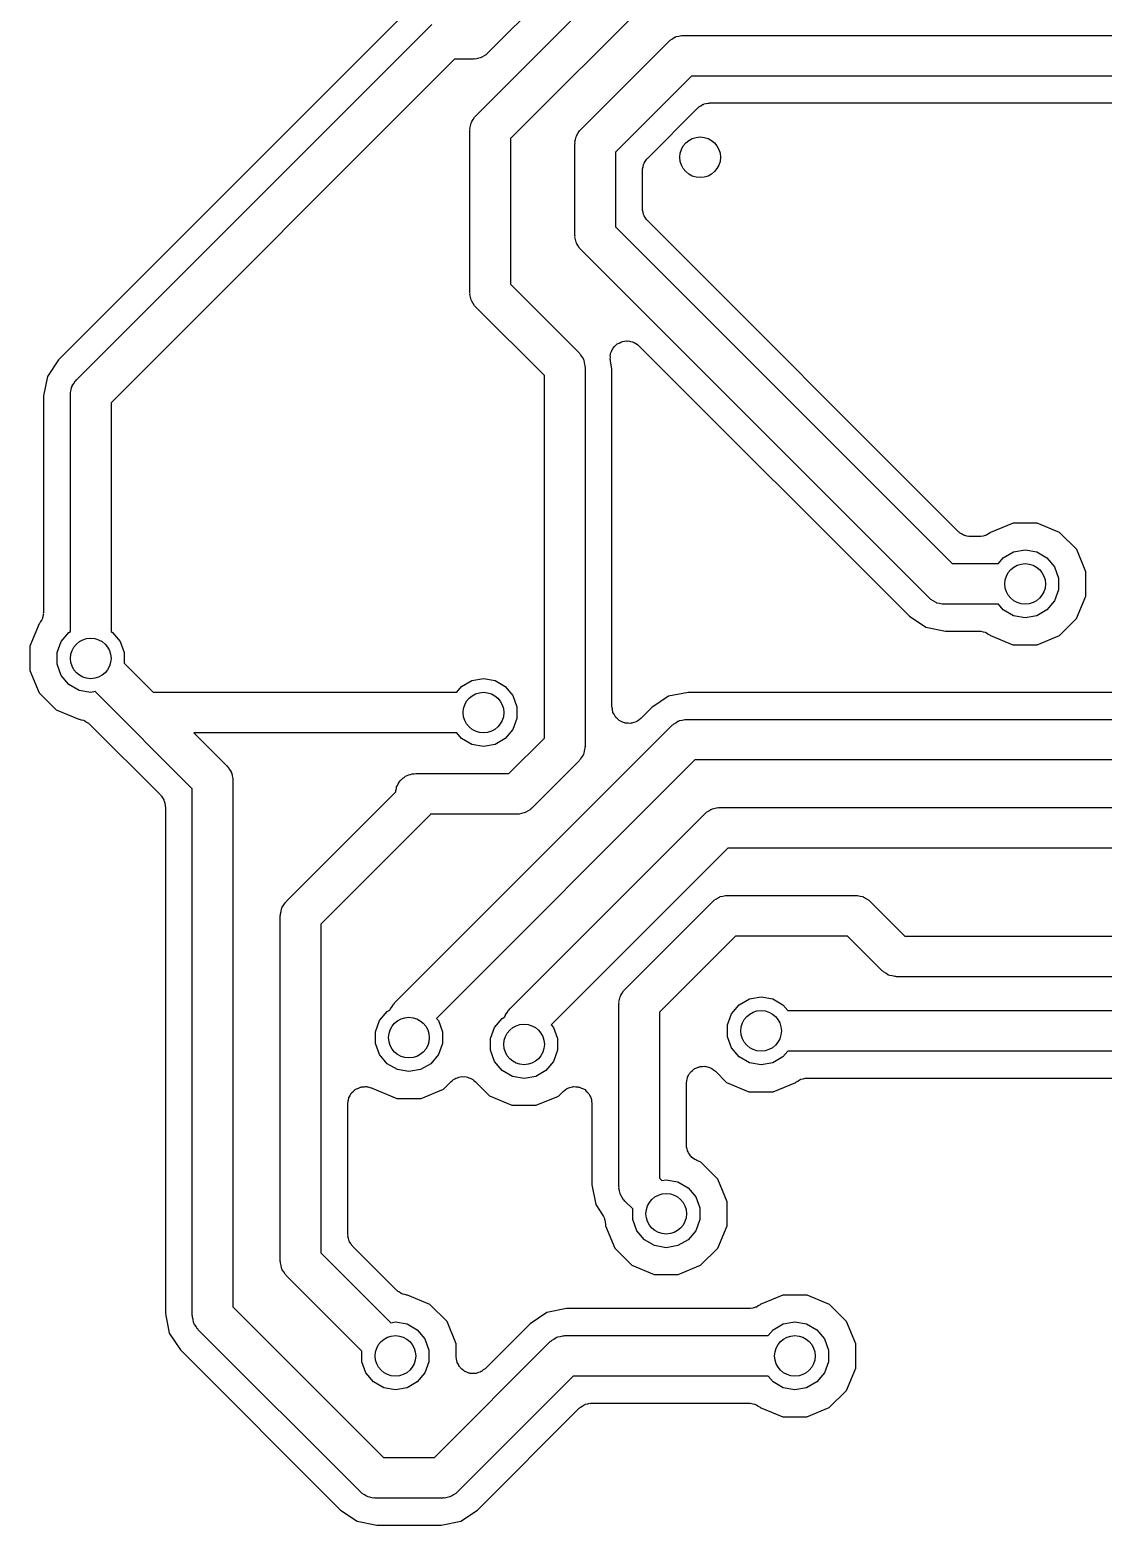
# Model space of a CAD drawing. Extents: x 76 to 124, y -113.7 to -66.
# Drawn here: x 93.65 to 101.58, y -87.15 to -76.11 of the extents above; entities that cross this region are included whole.
import ezdxf

# ---------------------------------------------------------------- set-up
doc = ezdxf.new("R2010")
doc.units = 0
doc.header["$MEASUREMENT"] = 0
doc.layers.add('BLACK', color=7, linetype='CONTINUOUS')

msp = doc.modelspace()

# ---------------------------------------------------------------- linework, layer by layer
at = {"layer": 'Black'}
for p, q in [((98.1061, -75.2061), (97.0311, -76.2811)), ((96.9439, -76.7439), (98.1939, -75.4939)), ((98.4061, -75.7061), (97.2, -76.9121)), ((96.4782, -75.9282), (93.8619, -78.5445)), ((93.9939, -78.6939), (96.6189, -76.0689)), ((98.3956, -76.1753), (98.4116, -76.1641)), ((98.4116, -76.1641), (98.418, -76.1623)), ((98.418, -76.1623), (98.4237, -76.159)), ((98.4237, -76.159), (98.443, -76.1556)), ((98.443, -76.1556), (98.4619, -76.1506)), ((98.4619, -76.1506), (98.4685, -76.1511)), ((98.4685, -76.1511), (98.475, -76.15)), ((98.475, -76.15), (102.05, -76.15)), ((97.0311, -76.2811), (97.0257, -76.2849)), ((97.7189, -76.8439), (98.3689, -76.1939)), ((98.3689, -76.1939), (98.3743, -76.1901)), ((98.3743, -76.1901), (98.3786, -76.1851)), ((98.3786, -76.1851), (98.3956, -76.1753)), ((96.7871, -76.325), (94.25, -78.8621)), ((96.925, -76.325), (96.7871, -76.325)), ((96.9315, -76.3239), (96.925, -76.325)), ((96.9381, -76.3244), (96.9315, -76.3239)), ((96.957, -76.3194), (96.9381, -76.3244)), ((96.9763, -76.316), (96.957, -76.3194)), ((96.982, -76.3127), (96.9763, -76.316)), ((96.9884, -76.3109), (96.982, -76.3127)), ((97.0044, -76.2997), (96.9884, -76.3109)), ((97.0214, -76.2899), (97.0044, -76.2997)), ((97.0257, -76.2849), (97.0214, -76.2899)), ((98.5371, -76.45), (97.975, -77.0121)), ((101.988, -76.45), (98.5371, -76.45)), ((98.2106, -77.058), (98.5829, -76.6856)), ((98.5829, -76.6856), (98.5875, -76.6825)), ((98.5875, -76.6825), (98.591, -76.6782)), ((98.591, -76.6782), (98.6051, -76.6701)), ((98.6051, -76.6701), (98.6185, -76.6607)), ((98.6185, -76.6607), (98.6238, -76.6593)), ((98.6238, -76.6593), (98.6286, -76.6565)), ((98.6286, -76.6565), (98.6447, -76.6537)), ((98.6447, -76.6537), (98.6604, -76.6495)), ((98.6604, -76.6495), (98.6659, -76.65)), ((98.6659, -76.65), (98.6713, -76.649)), ((98.6713, -76.649), (101.854, -76.649)), ((96.9006, -76.8369), (96.9056, -76.818)), ((96.9056, -76.818), (96.909, -76.7987)), ((96.909, -76.7987), (96.9123, -76.793)), ((96.9123, -76.793), (96.9141, -76.7866)), ((96.9141, -76.7866), (96.9253, -76.7706)), ((96.9253, -76.7706), (96.9351, -76.7536)), ((96.9351, -76.7536), (96.9401, -76.7493)), ((96.9401, -76.7493), (96.9439, -76.7439)), ((96.9, -76.85), (96.9011, -76.8435)), ((96.9, -78.05), (96.9, -76.85)), ((96.9011, -76.8435), (96.9006, -76.8369)), ((97.2, -76.9121), (97.2, -77.9879)), ((97.675, -76.95), (97.6761, -76.9435)), ((97.6756, -76.9369), (97.6806, -76.918)), ((97.6761, -76.9435), (97.6756, -76.9369)), ((97.6806, -76.918), (97.684, -76.8987)), ((97.684, -76.8987), (97.6873, -76.893)), ((97.6873, -76.893), (97.6891, -76.8866)), ((97.6891, -76.8866), (97.7003, -76.8706)), ((97.7003, -76.8706), (97.7101, -76.8536)), ((97.7101, -76.8536), (97.7151, -76.8493)), ((97.7151, -76.8493), (97.7189, -76.8439)), ((97.675, -77.625), (97.675, -76.95)), ((97.975, -77.0121), (97.975, -77.5629)), ((98.174, -77.1463), (98.175, -77.1409)), ((98.174, -77.4287), (98.174, -77.1463)), ((98.1745, -77.1354), (98.1787, -77.1197)), ((98.175, -77.1409), (98.1745, -77.1354)), ((98.1787, -77.1197), (98.1815, -77.1036)), ((98.1815, -77.1036), (98.1843, -77.0988)), ((98.1843, -77.0988), (98.1857, -77.0935)), ((98.1857, -77.0935), (98.1951, -77.0801)), ((98.1951, -77.0801), (98.2032, -77.066)), ((98.2032, -77.066), (98.2075, -77.0625)), ((98.2075, -77.0625), (98.2106, -77.058)), ((98.175, -77.4341), (98.174, -77.4287)), ((98.1745, -77.4396), (98.175, -77.4341)), ((98.1787, -77.4553), (98.1745, -77.4396)), ((98.1815, -77.4714), (98.1787, -77.4553)), ((98.1843, -77.4762), (98.1815, -77.4714)), ((98.1857, -77.4815), (98.1843, -77.4762)), ((98.1951, -77.4949), (98.1857, -77.4815)), ((98.2032, -77.509), (98.1951, -77.4949)), ((97.975, -77.5629), (100.462, -80.05)), ((98.2075, -77.5125), (98.2032, -77.509)), ((98.2106, -77.5171), (98.2075, -77.5125)), ((100.508, -79.8144), (98.2106, -77.5171)), ((97.6761, -77.6315), (97.675, -77.625)), ((97.6756, -77.6381), (97.6761, -77.6315)), ((97.6806, -77.657), (97.6756, -77.6381)), ((97.684, -77.6763), (97.6806, -77.657)), ((97.6873, -77.682), (97.684, -77.6763)), ((97.6891, -77.6884), (97.6873, -77.682)), ((97.7003, -77.7044), (97.6891, -77.6884)), ((97.7101, -77.7214), (97.7003, -77.7044)), ((97.7151, -77.7257), (97.7101, -77.7214)), ((97.7189, -77.7311), (97.7151, -77.7257)), ((100.294, -80.3061), (97.7189, -77.7311)), ((97.2, -77.9879), (97.7061, -78.4939)), ((96.9011, -78.0565), (96.9, -78.05)), ((96.9006, -78.0631), (96.9011, -78.0565)), ((96.9056, -78.082), (96.9006, -78.0631)), ((96.909, -78.1013), (96.9056, -78.082)), ((96.9123, -78.107), (96.909, -78.1013)), ((96.9141, -78.1134), (96.9123, -78.107)), ((96.9253, -78.1294), (96.9141, -78.1134)), ((96.9351, -78.1464), (96.9253, -78.1294)), ((96.9401, -78.1507), (96.9351, -78.1464)), ((96.9439, -78.1561), (96.9401, -78.1507)), ((97.45, -78.6621), (96.9439, -78.1561)), ((97.9394, -78.4982), (97.9458, -78.4846)), ((97.9458, -78.4846), (97.9506, -78.4704)), ((97.9506, -78.4704), (97.9549, -78.465)), ((97.9549, -78.465), (97.9578, -78.4588)), ((97.9578, -78.4588), (97.9684, -78.4482)), ((97.9684, -78.4482), (97.9778, -78.4365)), ((97.9778, -78.4365), (97.9836, -78.433)), ((97.9836, -78.433), (97.9885, -78.4281)), ((97.9885, -78.4281), (98.0021, -78.4218)), ((98.0021, -78.4218), (98.0149, -78.414)), ((98.0149, -78.414), (98.0216, -78.4127)), ((98.0216, -78.4127), (98.0278, -78.4098)), ((98.0278, -78.4098), (98.0428, -78.4085)), ((98.0428, -78.4085), (98.0575, -78.4055)), ((98.0575, -78.4055), (98.0642, -78.4066)), ((98.0642, -78.4066), (98.0711, -78.406)), ((98.0711, -78.406), (98.0856, -78.4099)), ((98.0856, -78.4099), (98.1004, -78.4122)), ((98.1004, -78.4122), (98.1064, -78.4155)), ((98.1064, -78.4155), (98.113, -78.4172)), ((98.113, -78.4172), (98.1253, -78.4258)), ((98.1253, -78.4258), (98.1384, -78.433)), ((98.1384, -78.433), (98.1429, -78.4382)), ((98.1429, -78.4382), (98.1486, -78.4421)), ((98.1486, -78.4421), (100.145, -80.4381)), ((93.8619, -78.5445), (93.7798, -78.6674)), ((97.7061, -78.4939), (97.7099, -78.4993)), ((97.7099, -78.4993), (97.7149, -78.5036)), ((97.7149, -78.5036), (97.7247, -78.5206)), ((97.7247, -78.5206), (97.7359, -78.5366)), ((97.7359, -78.5366), (97.7377, -78.543)), ((97.7377, -78.543), (97.741, -78.5487)), ((97.741, -78.5487), (97.7444, -78.568)), ((97.7444, -78.568), (97.7494, -78.5869)), ((97.7494, -78.5869), (97.7489, -78.5935)), ((97.7489, -78.5935), (97.75, -78.6)), ((97.75, -78.6), (97.75, -81.4)), ((97.9357, -78.5414), (97.937, -78.5265)), ((97.9374, -78.548), (97.9357, -78.5414)), ((97.9366, -78.5115), (97.9388, -78.505)), ((97.937, -78.5265), (97.9366, -78.5115)), ((97.9376, -78.5549), (97.9374, -78.548)), ((97.949, -78.6123), (97.9376, -78.5549)), ((97.9388, -78.505), (97.9394, -78.4982)), ((93.7798, -78.6674), (93.751, -78.8123)), ((93.9753, -78.7206), (93.9851, -78.7036)), ((93.9851, -78.7036), (93.9901, -78.6993)), ((93.9901, -78.6993), (93.9939, -78.6939)), ((97.45, -81.3379), (97.45, -78.6621)), ((97.949, -81.1057), (97.949, -78.6123)), ((93.751, -78.8123), (93.751, -80.4121)), ((93.95, -78.8), (93.9511, -78.7935)), ((93.95, -79.9), (93.95, -78.8)), ((93.9506, -78.7869), (93.9556, -78.768)), ((93.9511, -78.7935), (93.9506, -78.7869)), ((93.9556, -78.768), (93.959, -78.7487)), ((93.959, -78.7487), (93.9623, -78.743)), ((93.9623, -78.743), (93.9641, -78.7366)), ((93.9641, -78.7366), (93.9753, -78.7206)), ((94.25, -78.8621), (94.25, -79.9)), ((100.512, -79.8175), (100.508, -79.8144)), ((100.911, -79.7509), (100.744, -79.8198)), ((101.09, -79.7511), (100.911, -79.7509)), ((101.255, -79.8196), (101.09, -79.7511)), ((93.95, -80.5512), (93.95, -79.9)), ((94.25, -79.9), (94.25, -80.5512)), ((100.516, -79.8218), (100.512, -79.8175)), ((100.53, -79.8299), (100.516, -79.8218)), ((100.544, -79.8393), (100.53, -79.8299)), ((100.549, -79.8407), (100.544, -79.8393)), ((100.554, -79.8435), (100.549, -79.8407)), ((100.57, -79.8463), (100.554, -79.8435)), ((100.585, -79.8505), (100.57, -79.8463)), ((100.591, -79.85), (100.585, -79.8505)), ((100.596, -79.851), (100.591, -79.85)), ((100.662, -79.851), (100.596, -79.851)), ((100.668, -79.8501), (100.662, -79.851)), ((100.673, -79.8505), (100.668, -79.8501)), ((100.689, -79.8463), (100.673, -79.8505)), ((100.705, -79.8435), (100.689, -79.8463)), ((100.71, -79.8407), (100.705, -79.8435)), ((100.715, -79.8393), (100.71, -79.8407)), ((100.729, -79.83), (100.715, -79.8393)), ((100.743, -79.8218), (100.729, -79.83)), ((100.744, -79.8198), (100.743, -79.8218)), ((101.381, -79.946), (101.255, -79.8196)), ((100.803, -80.05), (100.839, -80.0078)), ((100.839, -80.0078), (100.914, -79.9642)), ((100.914, -79.9642), (101, -79.949)), ((101, -79.949), (101.086, -79.9642)), ((101.086, -79.9642), (101.161, -80.0078)), ((101.161, -80.0078), (101.217, -80.0745)), ((101.449, -80.1111), (101.381, -79.946)), ((100.462, -80.05), (100.803, -80.05)), ((101.217, -80.0745), (101.247, -80.1564)), ((101.449, -80.2897), (101.449, -80.1111)), ((101.247, -80.2436), (101.217, -80.3255)), ((101.247, -80.1564), (101.247, -80.2436)), ((100.299, -80.3099), (100.294, -80.3061)), ((100.304, -80.3149), (100.299, -80.3099)), ((100.321, -80.3247), (100.304, -80.3149)), ((100.337, -80.3359), (100.321, -80.3247)), ((100.343, -80.3377), (100.337, -80.3359)), ((100.349, -80.341), (100.343, -80.3377)), ((100.368, -80.3444), (100.349, -80.341)), ((100.387, -80.3494), (100.368, -80.3444)), ((100.394, -80.3489), (100.387, -80.3494)), ((100.4, -80.35), (100.394, -80.3489)), ((100.803, -80.35), (100.4, -80.35)), ((100.839, -80.3922), (100.803, -80.35)), ((101.217, -80.3255), (101.161, -80.3922)), ((101.38, -80.4547), (101.449, -80.2897)), ((93.7392, -80.4651), (93.7299, -80.4784)), ((93.7407, -80.4597), (93.7392, -80.4651)), ((93.7435, -80.4549), (93.7407, -80.4597)), ((93.7463, -80.4388), (93.7435, -80.4549)), ((93.7505, -80.4231), (93.7463, -80.4388)), ((93.751, -80.4121), (93.75, -80.4176)), ((93.75, -80.4176), (93.7505, -80.4231)), ((100.145, -80.4381), (100.267, -80.5202)), ((100.914, -80.4358), (100.839, -80.3922)), ((101, -80.451), (100.914, -80.4358)), ((101.086, -80.4358), (101, -80.451)), ((101.161, -80.3922), (101.086, -80.4358)), ((101.254, -80.5809), (101.38, -80.4547)), ((93.7202, -80.4937), (93.6511, -80.6603)), ((93.7218, -80.4925), (93.7202, -80.4937)), ((93.7299, -80.4784), (93.7218, -80.4925)), ((93.8827, -80.6245), (93.9387, -80.5578)), ((93.9387, -80.5578), (93.95, -80.5512)), ((94.25, -80.5512), (94.2613, -80.5578)), ((94.2613, -80.5578), (94.3173, -80.6245)), ((100.267, -80.5202), (100.412, -80.549)), ((100.412, -80.549), (100.662, -80.549)), ((100.662, -80.549), (100.668, -80.55)), ((100.668, -80.55), (100.673, -80.5495)), ((100.673, -80.5495), (100.689, -80.5537)), ((100.689, -80.5537), (100.705, -80.5565)), ((100.705, -80.5565), (100.71, -80.5593)), ((100.71, -80.5593), (100.715, -80.5608)), ((100.715, -80.5608), (100.728, -80.5701)), ((100.728, -80.5701), (100.742, -80.5782)), ((100.742, -80.5782), (100.744, -80.5798)), ((100.744, -80.5798), (100.91, -80.6489)), ((101.089, -80.6491), (101.254, -80.5809)), ((93.6511, -80.6603), (93.6509, -80.8389)), ((93.8529, -80.7064), (93.8827, -80.6245)), ((94.3173, -80.6245), (94.3471, -80.7064)), ((100.91, -80.6489), (101.089, -80.6491)), ((93.8529, -80.7936), (93.8529, -80.7064)), ((93.8827, -80.8755), (93.8529, -80.7936)), ((94.3471, -80.7064), (94.3471, -80.785)), ((94.3471, -80.785), (94.5621, -81)), ((93.6509, -80.8389), (93.7191, -81.004)), ((93.9387, -80.9422), (93.8827, -80.8755)), ((96.8387, -80.9578), (96.9142, -80.9142)), ((96.9142, -80.9142), (97, -80.899)), ((97, -80.899), (97.0858, -80.9142)), ((97.0858, -80.9142), (97.1613, -80.9578)), ((93.7191, -81.004), (93.8453, -81.1304)), ((94.0142, -80.9858), (93.9387, -80.9422)), ((94.1, -81.001), (94.0142, -80.9858)), ((94.133, -80.9951), (94.1, -81.001)), ((94.85, -81.7121), (94.133, -80.9951)), ((94.5621, -81), (96.6, -81)), ((96.6, -81), (96.8032, -81)), ((96.8032, -81), (96.8387, -80.9578)), ((97.1613, -80.9578), (97.2173, -81.0245)), ((97.2173, -81.0245), (97.2471, -81.1064)), ((98.3674, -81.0298), (98.2445, -81.1119)), ((98.5123, -81.001), (98.3674, -81.0298)), ((104.826, -81.001), (98.5123, -81.001)), ((93.8453, -81.1304), (94.012, -81.1996)), ((97.2471, -81.1064), (97.2471, -81.1936)), ((97.9518, -81.1217), (97.949, -81.1057)), ((97.9533, -81.138), (97.9518, -81.1217)), ((97.9556, -81.143), (97.9533, -81.138)), ((98.2445, -81.1119), (98.1624, -81.1941)), ((94.012, -81.1996), (94.0145, -81.1994)), ((94.0145, -81.1994), (94.0303, -81.2036)), ((94.0303, -81.2036), (94.0464, -81.2065)), ((94.0464, -81.2065), (94.0511, -81.2092)), ((94.0511, -81.2092), (94.0564, -81.2106)), ((94.0564, -81.2106), (94.0698, -81.22)), ((94.0698, -81.22), (94.084, -81.2282)), ((94.084, -81.2282), (94.0875, -81.2324)), ((94.0875, -81.2324), (94.092, -81.2355)), ((94.092, -81.2355), (94.6144, -81.7579)), ((96.3439, -83.2939), (98.3939, -81.2439)), ((97.2471, -81.1936), (97.2173, -81.2755)), ((97.9565, -81.1484), (97.9556, -81.143)), ((97.9647, -81.1626), (97.9565, -81.1484)), ((97.9716, -81.1774), (97.9647, -81.1626)), ((97.9755, -81.1812), (97.9716, -81.1774)), ((97.9782, -81.186), (97.9755, -81.1812)), ((97.9908, -81.1965), (97.9782, -81.186)), ((98.0023, -81.2081), (97.9908, -81.1965)), ((98.0073, -81.2104), (98.0023, -81.2081)), ((98.0115, -81.2139), (98.0073, -81.2104)), ((98.0268, -81.2195), (98.0115, -81.2139)), ((98.0416, -81.2264), (98.0268, -81.2195)), ((98.0471, -81.2269), (98.0416, -81.2264)), ((98.0523, -81.2288), (98.0471, -81.2269)), ((98.0686, -81.2288), (98.0523, -81.2288)), ((98.0849, -81.2302), (98.0686, -81.2288)), ((98.0902, -81.2288), (98.0849, -81.2302)), ((98.0957, -81.2288), (98.0902, -81.2288)), ((98.1111, -81.2232), (98.0957, -81.2288)), ((98.1268, -81.219), (98.1111, -81.2232)), ((98.1313, -81.2158), (98.1268, -81.219)), ((98.1365, -81.2139), (98.1313, -81.2158)), ((98.149, -81.2034), (98.1365, -81.2139)), ((98.1624, -81.1941), (98.149, -81.2034)), ((98.3939, -81.2439), (98.3993, -81.2401)), ((98.3993, -81.2401), (98.4036, -81.2351)), ((98.4036, -81.2351), (98.4206, -81.2253)), ((98.4206, -81.2253), (98.4366, -81.2141)), ((98.4366, -81.2141), (98.443, -81.2123)), ((98.443, -81.2123), (98.4487, -81.209)), ((98.4487, -81.209), (98.468, -81.2056)), ((98.468, -81.2056), (98.4869, -81.2006)), ((98.4869, -81.2006), (98.4935, -81.2011)), ((98.4935, -81.2011), (98.5, -81.2)), ((98.5, -81.2), (98.85, -81.2)), ((98.85, -81.2), (101.75, -81.2)), ((96.6, -81.3), (94.8621, -81.3)), ((94.8621, -81.3), (95.1061, -81.5439)), ((96.8032, -81.3), (96.6, -81.3)), ((96.8387, -81.3422), (96.8032, -81.3)), ((96.9142, -81.3858), (96.8387, -81.3422)), ((97.1613, -81.3422), (97.0858, -81.3858)), ((97.2173, -81.2755), (97.1613, -81.3422)), ((97.1879, -81.6), (97.45, -81.3379)), ((97, -81.401), (96.9142, -81.3858)), ((97.0858, -81.3858), (97, -81.401)), ((97.7359, -81.4634), (97.7247, -81.4794)), ((97.7377, -81.457), (97.7359, -81.4634)), ((97.741, -81.4513), (97.7377, -81.457)), ((97.7444, -81.432), (97.741, -81.4513)), ((97.7494, -81.4131), (97.7444, -81.432)), ((97.75, -81.4), (97.7489, -81.4065)), ((97.7489, -81.4065), (97.7494, -81.4131)), ((95.1061, -81.5439), (95.1099, -81.5493)), ((95.1099, -81.5493), (95.1149, -81.5536)), ((95.1149, -81.5536), (95.1247, -81.5706)), ((95.1247, -81.5706), (95.1359, -81.5866)), ((98.5621, -81.5), (96.6538, -83.4084)), ((97.7061, -81.5061), (97.3561, -81.8561)), ((97.7099, -81.5007), (97.7061, -81.5061)), ((97.7149, -81.4964), (97.7099, -81.5007)), ((97.7247, -81.4794), (97.7149, -81.4964)), ((98.85, -81.5), (98.5621, -81.5)), ((101.75, -81.5), (98.85, -81.5)), ((95.1359, -81.5866), (95.1377, -81.593)), ((95.1377, -81.593), (95.141, -81.5987)), ((95.141, -81.5987), (95.1444, -81.618)), ((95.1444, -81.618), (95.1494, -81.6369)), ((95.1494, -81.6369), (95.1489, -81.6435)), ((95.1489, -81.6435), (95.15, -81.65)), ((95.15, -81.65), (95.15, -85.5379)), ((96.359, -81.6987), (96.3656, -81.6873)), ((96.3656, -81.6873), (96.3701, -81.675)), ((96.3701, -81.675), (96.3785, -81.6649)), ((96.3785, -81.6649), (96.3851, -81.6536)), ((96.3851, -81.6536), (96.3951, -81.6451)), ((96.3951, -81.6451), (96.4036, -81.6351)), ((96.4036, -81.6351), (96.4149, -81.6285)), ((96.4149, -81.6285), (96.425, -81.6201)), ((96.425, -81.6201), (96.4373, -81.6156)), ((96.4373, -81.6156), (96.4487, -81.609)), ((96.4487, -81.609), (96.4616, -81.6068)), ((96.4616, -81.6068), (96.474, -81.6023)), ((96.474, -81.6023), (96.4871, -81.6023)), ((96.4871, -81.6023), (96.5, -81.6)), ((96.5, -81.6), (96.85, -81.6)), ((96.85, -81.6), (97.05, -81.6)), ((97.05, -81.6), (97.1879, -81.6)), ((94.6144, -81.7579), (94.6175, -81.7625)), ((94.6175, -81.7625), (94.6218, -81.766)), ((94.6218, -81.766), (94.6299, -81.7801)), ((94.6299, -81.7801), (94.6393, -81.7935)), ((94.6393, -81.7935), (94.6407, -81.7988)), ((94.6407, -81.7988), (94.6435, -81.8036)), ((94.85, -85.6), (94.85, -81.7121)), ((95.5439, -82.5439), (96.3523, -81.7356)), ((96.3523, -81.724), (96.3568, -81.7116)), ((96.3523, -81.7356), (96.3523, -81.724)), ((96.3568, -81.7116), (96.359, -81.6987)), ((94.6435, -81.8036), (94.6463, -81.8197)), ((94.6463, -81.8197), (94.6505, -81.8354)), ((94.6505, -81.8354), (94.65, -81.8409)), ((94.65, -81.8409), (94.651, -81.8463)), ((94.651, -81.8463), (94.651, -85.5877)), ((96.6061, -81.9061), (95.8, -82.7121)), ((96.6099, -81.9007), (96.6061, -81.9061)), ((96.6106, -81.9), (96.6099, -81.9007)), ((96.85, -81.9), (96.6106, -81.9)), ((97.05, -81.9), (96.85, -81.9)), ((97.25, -81.9), (97.05, -81.9)), ((97.1939, -83.3382), (98.6372, -81.8949)), ((97.2565, -81.8989), (97.25, -81.9)), ((97.2631, -81.8994), (97.2565, -81.8989)), ((97.282, -81.8944), (97.2631, -81.8994)), ((97.3013, -81.891), (97.282, -81.8944)), ((97.307, -81.8877), (97.3013, -81.891)), ((97.3134, -81.8859), (97.307, -81.8877)), ((97.3294, -81.8747), (97.3134, -81.8859)), ((97.3464, -81.8649), (97.3294, -81.8747)), ((97.3507, -81.8599), (97.3464, -81.8649)), ((97.3561, -81.8561), (97.3507, -81.8599)), ((98.6372, -81.8949), (98.6426, -81.8911)), ((98.6426, -81.8911), (98.6469, -81.8861)), ((98.6469, -81.8861), (98.6639, -81.8763)), ((98.6639, -81.8763), (98.6799, -81.8651)), ((98.6799, -81.8651), (98.6863, -81.8633)), ((98.6863, -81.8633), (98.692, -81.86)), ((98.692, -81.86), (98.7113, -81.8566)), ((98.7113, -81.8566), (98.7302, -81.8516)), ((98.7302, -81.8516), (98.7368, -81.8521)), ((98.7368, -81.8521), (98.7433, -81.851)), ((98.7433, -81.851), (102.325, -81.851)), ((98.8054, -82.151), (97.5012, -83.4553)), ((102.325, -82.151), (98.8054, -82.151)), ((95.5141, -82.5866), (95.5253, -82.5706)), ((95.5253, -82.5706), (95.5351, -82.5536)), ((95.5351, -82.5536), (95.5401, -82.5493)), ((95.5401, -82.5493), (95.5439, -82.5439)), ((98.0439, -83.1939), (98.6939, -82.5439)), ((98.6939, -82.5439), (98.6993, -82.5401)), ((98.6993, -82.5401), (98.7036, -82.5351)), ((98.7036, -82.5351), (98.7206, -82.5253)), ((98.7206, -82.5253), (98.7366, -82.5141)), ((98.7366, -82.5141), (98.743, -82.5123)), ((98.743, -82.5123), (98.7487, -82.509)), ((98.7487, -82.509), (98.768, -82.5056)), ((98.768, -82.5056), (98.7869, -82.5006)), ((98.7869, -82.5006), (98.7935, -82.5011)), ((98.7935, -82.5011), (98.8, -82.5)), ((98.8, -82.5), (99.75, -82.5)), ((99.75, -82.5), (99.7565, -82.5011)), ((99.7565, -82.5011), (99.7631, -82.5006)), ((99.7631, -82.5006), (99.782, -82.5056)), ((99.782, -82.5056), (99.8013, -82.509)), ((99.8013, -82.509), (99.807, -82.5123)), ((99.807, -82.5123), (99.8134, -82.5141)), ((99.8134, -82.5141), (99.8294, -82.5253)), ((99.8294, -82.5253), (99.8464, -82.5351)), ((99.8464, -82.5351), (99.8507, -82.5401)), ((99.8507, -82.5401), (99.8561, -82.5439)), ((99.8561, -82.5439), (100.112, -82.8)), ((95.5, -82.65), (95.5011, -82.6435)), ((95.5, -85.2), (95.5, -82.65)), ((95.5006, -82.6369), (95.5056, -82.618)), ((95.5011, -82.6435), (95.5006, -82.6369)), ((95.5056, -82.618), (95.509, -82.5987)), ((95.509, -82.5987), (95.5123, -82.593)), ((95.5123, -82.593), (95.5141, -82.5866)), ((95.8, -82.7121), (95.8, -85.1379)), ((98.8621, -82.8), (98.3, -83.3621)), ((99.6879, -82.8), (98.8621, -82.8)), ((99.9439, -83.0561), (99.6879, -82.8)), ((100.112, -82.8), (105.2, -82.8)), ((99.9493, -83.0599), (99.9439, -83.0561)), ((99.9536, -83.0649), (99.9493, -83.0599)), ((99.9706, -83.0747), (99.9536, -83.0649)), ((99.9866, -83.0859), (99.9706, -83.0747)), ((99.993, -83.0877), (99.9866, -83.0859)), ((99.9987, -83.091), (99.993, -83.0877)), ((100.018, -83.0944), (99.9987, -83.091)), ((100.037, -83.0994), (100.018, -83.0944)), ((100.044, -83.0989), (100.037, -83.0994)), ((100.05, -83.1), (100.044, -83.0989)), ((105.1, -83.1), (100.05, -83.1)), ((98.0123, -83.243), (98.0141, -83.2366)), ((98.0141, -83.2366), (98.0253, -83.2206)), ((98.0253, -83.2206), (98.0351, -83.2036)), ((98.0351, -83.2036), (98.0401, -83.1993)), ((98.0401, -83.1993), (98.0439, -83.1939)), ((96.2887, -83.3578), (96.3114, -83.3447)), ((96.3114, -83.3447), (96.3123, -83.343)), ((96.3123, -83.343), (96.3141, -83.3366)), ((96.3141, -83.3366), (96.3253, -83.3206)), ((96.3253, -83.3206), (96.3351, -83.3036)), ((96.3351, -83.3036), (96.3401, -83.2993)), ((96.3401, -83.2993), (96.3439, -83.2939)), ((97.1753, -83.3649), (97.1851, -83.3479)), ((97.1851, -83.3479), (97.1901, -83.3436)), ((97.1901, -83.3436), (97.1939, -83.3382)), ((98, -83.3), (98.0011, -83.2935)), ((98, -84.65), (98, -83.3)), ((98.0006, -83.2869), (98.0056, -83.268)), ((98.0011, -83.2935), (98.0006, -83.2869)), ((98.0056, -83.268), (98.009, -83.2487)), ((98.009, -83.2487), (98.0123, -83.243)), ((98.8327, -83.3745), (98.8887, -83.3078)), ((98.8887, -83.3078), (98.9642, -83.2642)), ((98.9642, -83.2642), (99.05, -83.249)), ((99.05, -83.249), (99.1358, -83.2642)), ((99.1358, -83.2642), (99.2113, -83.3078)), ((99.2113, -83.3078), (99.2468, -83.35)), ((96.2029, -83.5064), (96.2327, -83.4245)), ((96.2327, -83.4245), (96.2887, -83.3578)), ((96.6538, -83.4084), (96.6673, -83.4245)), ((96.6673, -83.4245), (96.6971, -83.5064)), ((97.0827, -83.4745), (97.1387, -83.4078)), ((97.1387, -83.4078), (97.1585, -83.3963)), ((97.1585, -83.3963), (97.159, -83.393)), ((97.159, -83.393), (97.1623, -83.3873)), ((97.1623, -83.3873), (97.1641, -83.3809)), ((97.1641, -83.3809), (97.1753, -83.3649)), ((97.5012, -83.4553), (97.5173, -83.4745)), ((98.3, -83.3621), (98.3, -84.5879)), ((98.8029, -83.4564), (98.8327, -83.3745)), ((98.8029, -83.5436), (98.8029, -83.4564)), ((99.2468, -83.35), (102.9, -83.35)), ((96.2029, -83.5936), (96.2029, -83.5064)), ((96.6971, -83.5064), (96.6971, -83.5936)), ((97.0529, -83.5564), (97.0827, -83.4745)), ((97.0529, -83.6436), (97.0529, -83.5564)), ((97.5173, -83.4745), (97.5471, -83.5564)), ((97.5471, -83.5564), (97.5471, -83.6436)), ((98.8327, -83.6255), (98.8029, -83.5436)), ((96.2327, -83.6755), (96.2029, -83.5936)), ((96.2887, -83.7422), (96.2327, -83.6755)), ((96.6673, -83.6755), (96.6113, -83.7422)), ((96.6971, -83.5936), (96.6673, -83.6755)), ((97.0827, -83.7255), (97.0529, -83.6436)), ((97.5471, -83.6436), (97.5173, -83.7255)), ((98.8887, -83.6922), (98.8327, -83.6255)), ((99.2468, -83.65), (99.2113, -83.6922)), ((102.838, -83.65), (99.2468, -83.65)), ((96.3642, -83.7858), (96.2887, -83.7422)), ((96.45, -83.801), (96.3642, -83.7858)), ((96.5358, -83.7858), (96.45, -83.801)), ((96.6113, -83.7422), (96.5358, -83.7858)), ((97.1387, -83.7922), (97.0827, -83.7255)), ((97.5173, -83.7255), (97.4613, -83.7922)), ((98.5408, -83.7948), (98.5524, -83.7833)), ((98.5524, -83.7833), (98.5573, -83.781)), ((98.5573, -83.781), (98.5615, -83.7775)), ((98.5615, -83.7775), (98.5769, -83.7719)), ((98.5769, -83.7719), (98.5918, -83.765)), ((98.5918, -83.765), (98.5972, -83.7645)), ((98.5972, -83.7645), (98.6023, -83.7626)), ((98.6023, -83.7626), (98.6187, -83.7626)), ((98.6187, -83.7626), (98.635, -83.7612)), ((98.635, -83.7612), (98.6403, -83.7626)), ((98.6403, -83.7626), (98.6457, -83.7626)), ((98.6457, -83.7626), (98.6611, -83.7682)), ((98.6611, -83.7682), (98.6769, -83.7725)), ((98.6769, -83.7725), (98.6814, -83.7756)), ((98.6814, -83.7756), (98.6865, -83.7775)), ((98.6865, -83.7775), (98.699, -83.788)), ((98.699, -83.788), (98.7125, -83.7974)), ((98.9642, -83.7358), (98.8887, -83.6922)), ((99.05, -83.751), (98.9642, -83.7358)), ((99.1358, -83.7358), (99.05, -83.751)), ((99.2113, -83.6922), (99.1358, -83.7358)), ((96.704, -83.9309), (96.7617, -83.8733)), ((96.7617, -83.8733), (96.7707, -83.867)), ((96.7707, -83.867), (96.7784, -83.8593)), ((96.7784, -83.8593), (96.7883, -83.8546)), ((96.7883, -83.8546), (96.7973, -83.8484)), ((96.7973, -83.8484), (96.8079, -83.8456)), ((96.8079, -83.8456), (96.8178, -83.8409)), ((96.8178, -83.8409), (96.8287, -83.84)), ((96.8287, -83.84), (96.8392, -83.8372)), ((96.8392, -83.8372), (96.8501, -83.8381)), ((96.8501, -83.8381), (96.861, -83.8372)), ((96.861, -83.8372), (96.8716, -83.84)), ((96.8716, -83.84), (96.8825, -83.841)), ((96.8825, -83.841), (96.8924, -83.8456)), ((96.8924, -83.8456), (96.903, -83.8485)), ((96.903, -83.8485), (96.9119, -83.8548)), ((96.9119, -83.8548), (96.9218, -83.8594)), ((96.9218, -83.8594), (96.9295, -83.8671)), ((96.9295, -83.8671), (96.9385, -83.8734)), ((96.9385, -83.8734), (97.0453, -83.9804)), ((97.2142, -83.8358), (97.1387, -83.7922)), ((97.3, -83.851), (97.2142, -83.8358)), ((97.3858, -83.8358), (97.3, -83.851)), ((97.4613, -83.7922), (97.3858, -83.8358)), ((98.499, -83.8857), (98.5018, -83.8696)), ((98.499, -84.3423), (98.499, -83.8857)), ((98.5018, -83.8696), (98.5033, -83.8533)), ((98.5033, -83.8533), (98.5056, -83.8483)), ((98.5056, -83.8483), (98.5065, -83.843)), ((98.5065, -83.843), (98.5147, -83.8288)), ((98.5147, -83.8288), (98.5217, -83.8139)), ((98.5217, -83.8139), (98.5255, -83.8101)), ((98.5255, -83.8101), (98.5282, -83.8054)), ((98.5282, -83.8054), (98.5408, -83.7948)), ((98.7125, -83.7974), (98.7953, -83.8804)), ((98.7953, -83.8804), (98.9603, -83.9489)), ((99.1389, -83.9491), (99.3057, -83.8802)), ((99.3057, -83.8802), (99.3073, -83.8782)), ((99.3073, -83.8782), (99.3215, -83.8701)), ((99.3215, -83.8701), (99.3349, -83.8607)), ((99.3349, -83.8607), (99.3402, -83.8593)), ((99.3402, -83.8593), (99.3449, -83.8565)), ((99.3449, -83.8565), (99.361, -83.8537)), ((99.361, -83.8537), (99.3769, -83.8495)), ((99.3769, -83.8495), (99.3823, -83.8499)), ((99.3823, -83.8499), (99.3876, -83.849)), ((99.3876, -83.849), (102.704, -83.849)), ((96.002, -84.0175), (96.0024, -84.0092)), ((96.0024, -84.0092), (96.0029, -84.008)), ((96.0029, -84.008), (96.0033, -84.0034)), ((96.0033, -84.0034), (96.0056, -83.9985)), ((96.0056, -83.9985), (96.0065, -83.9931)), ((96.0065, -83.9931), (96.0147, -83.9789)), ((96.0147, -83.9789), (96.0168, -83.9746)), ((96.0168, -83.9746), (96.0191, -83.9691)), ((96.0191, -83.9691), (96.0197, -83.9684)), ((96.0197, -83.9684), (96.0217, -83.9641)), ((96.0217, -83.9641), (96.0255, -83.9602)), ((96.0255, -83.9602), (96.0282, -83.9556)), ((96.0282, -83.9556), (96.0408, -83.945)), ((96.0408, -83.945), (96.045, -83.9408)), ((96.045, -83.9408), (96.0484, -83.9371)), ((96.0484, -83.9371), (96.0491, -83.9368)), ((96.0491, -83.9368), (96.0524, -83.9334)), ((96.0524, -83.9334), (96.0573, -83.9311)), ((96.0573, -83.9311), (96.0615, -83.9276)), ((96.0615, -83.9276), (96.0769, -83.922)), ((96.0769, -83.922), (96.0817, -83.9198)), ((96.0817, -83.9198), (96.0869, -83.9171)), ((96.0869, -83.9171), (96.0878, -83.917)), ((96.0878, -83.917), (96.0918, -83.9151)), ((96.0918, -83.9151), (96.0972, -83.9147)), ((96.0972, -83.9147), (96.1023, -83.9128)), ((96.1023, -83.9128), (96.1187, -83.9128)), ((96.1187, -83.9128), (96.1217, -83.9125)), ((96.1217, -83.9125), (96.13, -83.9115)), ((96.13, -83.9115), (96.1312, -83.9117)), ((96.1312, -83.9117), (96.135, -83.9114)), ((96.135, -83.9114), (96.1403, -83.9128)), ((96.1403, -83.9128), (96.1457, -83.9128)), ((96.1457, -83.9128), (96.1609, -83.9183)), ((96.1609, -83.9183), (96.1724, -83.9209)), ((96.1724, -83.9209), (96.1761, -83.9224)), ((96.1761, -83.9224), (96.177, -83.9227)), ((96.177, -83.9227), (96.1774, -83.923)), ((96.1774, -83.923), (96.3603, -83.9989)), ((96.3603, -83.9989), (96.5389, -83.9991)), ((96.5389, -83.9991), (96.704, -83.9309)), ((97.0453, -83.9804), (97.2103, -84.0489)), ((97.3889, -84.0491), (97.554, -83.9809)), ((97.554, -83.9809), (97.5877, -83.9472)), ((97.5877, -83.9472), (97.601, -83.9379)), ((97.601, -83.9379), (97.6135, -83.9275)), ((97.6135, -83.9275), (97.6187, -83.9256)), ((97.6187, -83.9256), (97.6233, -83.9224)), ((97.6233, -83.9224), (97.639, -83.9182)), ((97.639, -83.9182), (97.6543, -83.9126)), ((97.6543, -83.9126), (97.6598, -83.9126)), ((97.6598, -83.9126), (97.6652, -83.9112)), ((97.6652, -83.9112), (97.6814, -83.9126)), ((97.6814, -83.9126), (97.6977, -83.9126)), ((97.6977, -83.9126), (97.7029, -83.9145)), ((97.7029, -83.9145), (97.7085, -83.915)), ((97.7085, -83.915), (97.7232, -83.9219)), ((97.7232, -83.9219), (97.7385, -83.9275)), ((97.7385, -83.9275), (97.7428, -83.931)), ((97.7428, -83.931), (97.7478, -83.9334)), ((97.7478, -83.9334), (97.7593, -83.9449)), ((97.7593, -83.9449), (97.7718, -83.9554)), ((97.7718, -83.9554), (97.7745, -83.9602)), ((97.7745, -83.9602), (97.7785, -83.9641)), ((97.7785, -83.9641), (97.7853, -83.9789)), ((97.7853, -83.9789), (97.7935, -83.993)), ((97.7935, -83.993), (97.7944, -83.9984)), ((97.7944, -83.9984), (97.7968, -84.0035)), ((97.7968, -84.0035), (97.7982, -84.0197)), ((98.9603, -83.9489), (99.1389, -83.9491)), ((95.999, -84.0359), (96.0018, -84.0197)), ((95.999, -85.0037), (95.999, -84.0359)), ((96.0018, -84.0197), (96.002, -84.0175)), ((97.2103, -84.0489), (97.3889, -84.0491)), ((97.7982, -84.0197), (97.801, -84.0357)), ((97.801, -84.0357), (97.801, -84.6377)), ((98.5004, -84.3503), (98.499, -84.3423)), ((98.5001, -84.3585), (98.5004, -84.3503)), ((98.5042, -84.3715), (98.5001, -84.3585)), ((98.5065, -84.385), (98.5042, -84.3715)), ((98.5106, -84.3921), (98.5065, -84.385)), ((98.5131, -84.3999), (98.5106, -84.3921)), ((98.5214, -84.4107), (98.5131, -84.3999)), ((98.5282, -84.4226), (98.5214, -84.4107)), ((98.5345, -84.4279), (98.5282, -84.4226)), ((98.5395, -84.4343), (98.5345, -84.4279)), ((98.551, -84.4417), (98.5395, -84.4343)), ((98.5615, -84.4505), (98.551, -84.4417)), ((98.5692, -84.4533), (98.5615, -84.4505)), ((98.5761, -84.4577), (98.5692, -84.4533)), ((98.6047, -84.4696), (98.5761, -84.4577)), ((98.7309, -84.596), (98.6047, -84.4696)), ((97.801, -84.6377), (97.8298, -84.7826)), ((98.0011, -84.6565), (98, -84.65)), ((98.0006, -84.6631), (98.0011, -84.6565)), ((98.0056, -84.682), (98.0006, -84.6631)), ((98.3, -84.5879), (98.317, -84.6049)), ((98.317, -84.6049), (98.35, -84.599)), ((98.35, -84.599), (98.4358, -84.6142)), ((98.4358, -84.6142), (98.5113, -84.6578)), ((98.5113, -84.6578), (98.5673, -84.7245)), ((98.7991, -84.7611), (98.7309, -84.596)), ((97.8298, -84.7826), (97.8799, -84.8575)), ((98.009, -84.7013), (98.0056, -84.682)), ((98.0123, -84.707), (98.009, -84.7013)), ((98.0141, -84.7134), (98.0123, -84.707)), ((98.0253, -84.7294), (98.0141, -84.7134)), ((98.0351, -84.7464), (98.0253, -84.7294)), ((98.0401, -84.7507), (98.0351, -84.7464)), ((98.0439, -84.7561), (98.0401, -84.7507)), ((98.1029, -84.815), (98.0439, -84.7561)), ((98.5673, -84.7245), (98.5971, -84.8064)), ((98.7989, -84.9397), (98.7991, -84.7611)), ((97.8799, -84.8575), (97.8859, -84.8713)), ((97.8859, -84.8713), (97.8934, -84.8843)), ((97.8934, -84.8843), (97.8946, -84.891)), ((97.8946, -84.891), (97.8974, -84.8972)), ((98.1029, -84.8936), (98.1029, -84.815)), ((98.1327, -84.9755), (98.1029, -84.8936)), ((98.5971, -84.8936), (98.5673, -84.9755)), ((98.5971, -84.8064), (98.5971, -84.8936)), ((96, -85.0091), (95.999, -85.0037)), ((97.8974, -84.8972), (97.8983, -84.9123)), ((97.8983, -84.9123), (97.9009, -84.9271)), ((97.9009, -84.9271), (97.9009, -84.9389)), ((97.9009, -84.9389), (97.9691, -85.104)), ((98.1887, -85.0422), (98.1327, -84.9755)), ((98.5673, -84.9755), (98.5113, -85.0422)), ((98.7304, -85.1047), (98.7989, -84.9397)), ((95.9995, -85.0146), (96, -85.0091)), ((96.0037, -85.0303), (95.9995, -85.0146)), ((96.0065, -85.0464), (96.0037, -85.0303)), ((96.0093, -85.0512), (96.0065, -85.0464)), ((96.0107, -85.0565), (96.0093, -85.0512)), ((96.0201, -85.0699), (96.0107, -85.0565)), ((96.0282, -85.084), (96.0201, -85.0699)), ((96.0325, -85.0875), (96.0282, -85.084)), ((96.0356, -85.0921), (96.0325, -85.0875)), ((96.358, -85.4145), (96.0356, -85.0921)), ((97.9691, -85.104), (98.0953, -85.2304)), ((98.2642, -85.0858), (98.1887, -85.0422)), ((98.35, -85.101), (98.2642, -85.0858)), ((98.4358, -85.0858), (98.35, -85.101)), ((98.5113, -85.0422), (98.4358, -85.0858)), ((98.604, -85.2309), (98.7304, -85.1047)), ((95.5011, -85.2065), (95.5, -85.2)), ((95.5006, -85.2131), (95.5011, -85.2065)), ((95.5056, -85.232), (95.5006, -85.2131)), ((95.8, -85.1379), (96.317, -85.6549)), ((95.509, -85.2513), (95.5056, -85.232)), ((95.5123, -85.257), (95.509, -85.2513)), ((95.5141, -85.2634), (95.5123, -85.257)), ((95.5253, -85.2794), (95.5141, -85.2634)), ((95.5351, -85.2964), (95.5253, -85.2794)), ((95.5401, -85.3007), (95.5351, -85.2964)), ((95.5439, -85.3061), (95.5401, -85.3007)), ((96.1029, -85.865), (95.5439, -85.3061)), ((98.0953, -85.2304), (98.2603, -85.2989)), ((98.2603, -85.2989), (98.4389, -85.2991)), ((98.4389, -85.2991), (98.604, -85.2309)), ((96.3625, -85.4176), (96.358, -85.4145)), ((96.366, -85.4218), (96.3625, -85.4176)), ((96.3802, -85.43), (96.366, -85.4218)), ((96.3936, -85.4394), (96.3802, -85.43)), ((96.3989, -85.4408), (96.3936, -85.4394)), ((96.4036, -85.4435), (96.3989, -85.4408)), ((96.4197, -85.4464), (96.4036, -85.4435)), ((95.15, -85.5379), (96.2621, -86.65)), ((96.4355, -85.4506), (96.4197, -85.4464)), ((96.438, -85.4504), (96.4355, -85.4506)), ((96.6047, -85.5196), (96.438, -85.4504)), ((96.7309, -85.646), (96.6047, -85.5196)), ((97.6123, -85.551), (97.4674, -85.5798)), ((98.9624, -85.551), (97.6123, -85.551)), ((98.9677, -85.5501), (98.9624, -85.551)), ((98.9731, -85.5505), (98.9677, -85.5501)), ((98.989, -85.5463), (98.9731, -85.5505)), ((99.0051, -85.5435), (98.989, -85.5463)), ((99.0098, -85.5407), (99.0051, -85.5435)), ((99.0151, -85.5393), (99.0098, -85.5407)), ((99.0285, -85.53), (99.0151, -85.5393)), ((99.0427, -85.5218), (99.0285, -85.53)), ((99.0443, -85.5198), (99.0427, -85.5218)), ((99.2111, -85.4509), (99.0443, -85.5198)), ((99.3897, -85.4511), (99.2111, -85.4509)), ((99.5547, -85.5196), (99.3897, -85.4511)), ((99.6809, -85.646), (99.5547, -85.5196)), ((94.651, -85.5877), (94.6798, -85.7326)), ((94.8511, -85.6065), (94.85, -85.6)), ((94.8506, -85.6131), (94.8511, -85.6065)), ((94.8556, -85.632), (94.8506, -85.6131)), ((94.859, -85.6513), (94.8556, -85.632)), ((94.8623, -85.657), (94.859, -85.6513)), ((94.8641, -85.6634), (94.8623, -85.657)), ((94.8753, -85.6794), (94.8641, -85.6634)), ((96.317, -85.6549), (96.35, -85.649)), ((96.35, -85.649), (96.4358, -85.6642)), ((96.4358, -85.6642), (96.5113, -85.7078)), ((96.7991, -85.8111), (96.7309, -85.646)), ((97.3445, -85.6619), (97.0124, -85.9941)), ((97.4674, -85.5798), (97.3445, -85.6619)), ((99.1387, -85.7078), (99.2142, -85.6642)), ((99.2142, -85.6642), (99.3, -85.649)), ((99.3, -85.649), (99.3858, -85.6642)), ((99.3858, -85.6642), (99.4613, -85.7078)), ((99.7491, -85.8111), (99.6809, -85.646)), ((94.6798, -85.7326), (94.7619, -85.8555)), ((94.8851, -85.6964), (94.8753, -85.6794)), ((94.8901, -85.7007), (94.8851, -85.6964)), ((94.8939, -85.7061), (94.8901, -85.7007)), ((96.0939, -86.9061), (94.8939, -85.7061)), ((96.5113, -85.7078), (96.5673, -85.7745)), ((96.5673, -85.7745), (96.5971, -85.8564)), ((97.5036, -85.7851), (97.5206, -85.7753)), ((97.5206, -85.7753), (97.5366, -85.7641)), ((97.5366, -85.7641), (97.543, -85.7623)), ((97.543, -85.7623), (97.5487, -85.759)), ((97.5487, -85.759), (97.568, -85.7556)), ((97.568, -85.7556), (97.5869, -85.7506)), ((97.5869, -85.7506), (97.5935, -85.7511)), ((97.5935, -85.7511), (97.6, -85.75)), ((97.6, -85.75), (99.1032, -85.75)), ((99.1032, -85.75), (99.1387, -85.7078)), ((99.4613, -85.7078), (99.5173, -85.7745)), ((99.5173, -85.7745), (99.5471, -85.8564)), ((94.7619, -85.8555), (95.9445, -87.0381)), ((96.1029, -85.9436), (96.1029, -85.865)), ((96.5971, -85.8564), (96.5971, -85.9436)), ((96.6379, -86.65), (97.4939, -85.7939)), ((96.799, -85.9056), (96.7991, -85.8111)), ((97.4939, -85.7939), (97.4993, -85.7901)), ((97.4993, -85.7901), (97.5036, -85.7851)), ((99.5471, -85.8564), (99.5471, -85.9436)), ((99.7489, -85.9897), (99.7491, -85.8111)), ((96.1327, -86.0255), (96.1029, -85.9436)), ((96.5971, -85.9436), (96.5673, -86.0255)), ((96.8018, -85.9217), (96.799, -85.9056)), ((96.8033, -85.938), (96.8018, -85.9217)), ((96.8056, -85.943), (96.8033, -85.938)), ((96.8065, -85.9483), (96.8056, -85.943)), ((96.8147, -85.9625), (96.8065, -85.9483)), ((96.8216, -85.9774), (96.8147, -85.9625)), ((96.8255, -85.9812), (96.8216, -85.9774)), ((96.8282, -85.9859), (96.8255, -85.9812)), ((96.8407, -85.9965), (96.8282, -85.9859)), ((96.8523, -86.0081), (96.8407, -85.9965)), ((97.0124, -85.9941), (96.999, -86.0035)), ((99.5471, -85.9436), (99.5173, -86.0255)), ((99.6804, -86.1547), (99.7489, -85.9897)), ((96.1887, -86.0922), (96.1327, -86.0255)), ((96.2642, -86.1358), (96.1887, -86.0922)), ((96.5113, -86.0922), (96.4358, -86.1358)), ((96.5673, -86.0255), (96.5113, -86.0922)), ((97.6621, -86.05), (96.8061, -86.9061)), ((96.8572, -86.0104), (96.8523, -86.0081)), ((96.8614, -86.0139), (96.8572, -86.0104)), ((96.8768, -86.0195), (96.8614, -86.0139)), ((96.8916, -86.0264), (96.8768, -86.0195)), ((96.8971, -86.0269), (96.8916, -86.0264)), ((96.9022, -86.0288), (96.8971, -86.0269)), ((96.9186, -86.0288), (96.9022, -86.0288)), ((96.9349, -86.0302), (96.9186, -86.0288)), ((96.9401, -86.0288), (96.9349, -86.0302)), ((96.9456, -86.0288), (96.9401, -86.0288)), ((96.961, -86.0232), (96.9456, -86.0288)), ((96.9768, -86.019), (96.961, -86.0232)), ((96.9813, -86.0158), (96.9768, -86.019)), ((96.9864, -86.014), (96.9813, -86.0158)), ((96.999, -86.0035), (96.9864, -86.014)), ((99.1032, -86.05), (97.6621, -86.05)), ((99.1387, -86.0922), (99.1032, -86.05)), ((99.2142, -86.1358), (99.1387, -86.0922)), ((99.4613, -86.0922), (99.3858, -86.1358)), ((99.5173, -86.0255), (99.4613, -86.0922)), ((96.35, -86.151), (96.2642, -86.1358)), ((96.4358, -86.1358), (96.35, -86.151)), ((99.3, -86.151), (99.2142, -86.1358)), ((99.3858, -86.1358), (99.3, -86.151)), ((99.554, -86.2809), (99.6804, -86.1547)), ((96.9555, -87.0381), (97.7079, -86.2856)), ((97.7079, -86.2856), (97.7125, -86.2825)), ((97.7125, -86.2825), (97.716, -86.2782)), ((97.716, -86.2782), (97.7301, -86.2701)), ((97.7301, -86.2701), (97.7435, -86.2607)), ((97.7435, -86.2607), (97.7488, -86.2593)), ((97.7488, -86.2593), (97.7536, -86.2565)), ((97.7536, -86.2565), (97.7697, -86.2537)), ((97.7697, -86.2537), (97.7854, -86.2495)), ((97.7854, -86.2495), (97.7909, -86.25)), ((97.7909, -86.25), (97.7963, -86.249)), ((97.7963, -86.249), (98.9621, -86.249)), ((98.9621, -86.249), (98.9676, -86.25)), ((98.9676, -86.25), (98.9731, -86.2495)), ((98.9731, -86.2495), (98.9888, -86.2537)), ((98.9888, -86.2537), (99.0049, -86.2565)), ((99.0049, -86.2565), (99.0097, -86.2593)), ((99.0097, -86.2593), (99.0151, -86.2608)), ((99.0151, -86.2608), (99.0284, -86.2701)), ((99.0284, -86.2701), (99.0425, -86.2782)), ((99.0425, -86.2782), (99.0437, -86.2798)), ((99.0437, -86.2798), (99.2103, -86.3489)), ((99.3889, -86.3491), (99.554, -86.2809)), ((99.2103, -86.3489), (99.3889, -86.3491)), ((96.2621, -86.65), (96.6379, -86.65)), ((96.0993, -86.9099), (96.0939, -86.9061)), ((96.1036, -86.9149), (96.0993, -86.9099)), ((96.1206, -86.9247), (96.1036, -86.9149)), ((96.1366, -86.9359), (96.1206, -86.9247)), ((96.143, -86.9377), (96.1366, -86.9359)), ((96.1487, -86.941), (96.143, -86.9377)), ((96.168, -86.9444), (96.1487, -86.941)), ((96.1869, -86.9494), (96.168, -86.9444)), ((96.1935, -86.9489), (96.1869, -86.9494)), ((96.2, -86.95), (96.1935, -86.9489)), ((96.7, -86.95), (96.2, -86.95)), ((96.7065, -86.9489), (96.7, -86.95)), ((96.7131, -86.9494), (96.7065, -86.9489)), ((96.732, -86.9444), (96.7131, -86.9494)), ((96.7513, -86.941), (96.732, -86.9444)), ((96.757, -86.9377), (96.7513, -86.941)), ((96.7634, -86.9359), (96.757, -86.9377)), ((96.7794, -86.9247), (96.7634, -86.9359)), ((96.7964, -86.9149), (96.7794, -86.9247)), ((96.8007, -86.9099), (96.7964, -86.9149)), ((96.8061, -86.9061), (96.8007, -86.9099)), ((95.9445, -87.0381), (96.0674, -87.1202)), ((96.8326, -87.1202), (96.9555, -87.0381)), ((96.0674, -87.1202), (96.2123, -87.149)), ((96.2123, -87.149), (96.6877, -87.149)), ((96.6877, -87.149), (96.8326, -87.1202))]:
    msp.add_line(p, q, dxfattribs=at)
for centre in [(98.6, -77.05), (101, -80.2), (94.1, -80.75), (97, -81.15), (96.45, -83.55), (97.3, -83.6), (99.05, -83.5), (98.35, -84.85), (96.35, -85.9), (99.3, -85.9)]:
    msp.add_circle(centre, 0.15, dxfattribs=at)

doc.saveas('drawing.dxf')
